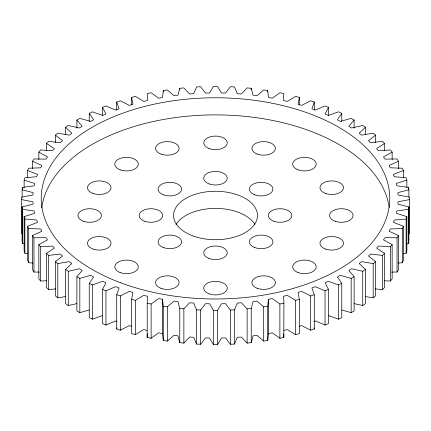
<?xml version="1.0" encoding="UTF-8"?>
<svg xmlns="http://www.w3.org/2000/svg" width="431" height="431" viewBox="0 0 431 431"><rect width="100%" height="100%" fill="white"/><g stroke="black" fill="none" stroke-linecap="round" stroke-linejoin="round"><path stroke-width="0.65" d="M162.606 299.561L162.589 334.052L163.29 340.468L167.314 341.093L173.483 335.733A0.824 0.474 0 0 1 174.469 335.377L177.47 335.76A0.824 0.474 0 0 1 178.1 336.325L179.77 342.688L183.87 343.103L189.209 337.457A0.824 0.474 0 0 1 190.136 337.053L193.185 337.284A0.824 0.474 0 0 1 193.896 337.812L196.52 344.067L200.668 344.277L205.134 338.383A0.824 0.474 0 0 1 205.996 337.931L209.067 338.006A0.824 0.474 0 0 1 209.859 338.502L213.415 344.595L217.585 344.595L221.141 338.502A0.824 0.474 0 0 1 221.933 338.006L225.004 337.931A0.824 0.474 0 0 1 225.866 338.383L230.332 344.277L234.48 344.067L237.104 337.812A0.824 0.474 0 0 1 237.815 337.284L240.864 337.053A0.824 0.474 0 0 1 241.791 337.457L247.13 343.103L251.23 342.688L252.9 336.325A0.824 0.474 0 0 1 253.53 335.76L256.531 335.377A0.824 0.474 0 0 1 257.517 335.733L263.686 341.093L267.71 340.468L268.411 334.052A0.824 0.474 0 0 1 268.955 333.454L271.886 332.921A0.824 0.474 0 0 1 272.925 333.228L279.881 338.254L283.792 337.435L283.916 300.833L283.523 296.76A0.824 0.474 0 0 1 283.975 296.14L286.814 295.461A0.824 0.474 0 0 1 287.892 295.714L295.58 300.369L299.356 299.356L298.117 292.961A0.824 0.474 0 0 1 298.473 292.32L301.199 291.501A0.824 0.474 0 0 1 302.309 291.701L310.67 295.952L314.28 294.75L312.076 288.447A0.824 0.474 0 0 1 312.34 287.789L314.932 286.836A0.824 0.474 0 0 1 316.068 286.976L325.039 290.796L328.449 289.416L325.308 283.242A0.824 0.474 0 0 1 325.47 282.58L327.905 281.497A0.824 0.474 0 0 1 329.063 281.578L338.572 284.929L341.761 283.382L337.699 277.397A0.824 0.474 0 0 1 337.759 276.724L340.027 275.522A0.824 0.474 0 0 1 341.19 275.549L351.173 278.41L354.115 276.707L349.164 270.943A0.824 0.474 0 0 1 349.121 270.275L351.195 268.966A0.824 0.474 0 0 1 352.359 268.933L362.735 271.277L365.413 269.434L359.61 263.944A0.824 0.474 0 0 1 359.465 263.276L361.334 261.87A0.824 0.474 0 0 1 362.487 261.773L373.181 263.589L375.568 261.622L368.958 256.44A0.824 0.474 0 0 1 368.715 255.782L370.364 254.29A0.824 0.474 0 0 1 371.5 254.139L382.426 255.411L384.506 253.326L377.141 248.498A0.824 0.474 0 0 1 376.796 247.857L378.219 246.284A0.824 0.474 0 0 1 379.323 246.074L390.4 246.791L392.156 244.614L384.091 240.175A0.824 0.474 0 0 1 383.655 239.55L384.829 237.912A0.824 0.474 0 0 1 385.901 237.653L397.043 237.804L398.465 235.547L389.759 231.533A0.824 0.474 0 0 1 389.231 230.935L390.152 229.244A0.824 0.474 0 0 1 391.181 228.926L402.301 228.522L403.378 226.2L394.101 222.638A0.824 0.474 0 0 1 393.481 222.067L394.149 220.338A0.824 0.474 0 0 1 395.125 219.972L406.142 219.007L406.864 216.642L397.086 213.56A0.824 0.474 0 0 1 396.38 213.022L396.784 211.265A0.824 0.474 0 0 1 397.7 210.851L408.529 209.337L408.895 206.939L398.686 204.364A0.824 0.474 0 0 1 397.905 203.863L398.039 202.091A0.824 0.474 0 0 1 398.89 201.633L409.45 199.58M283.792 337.435L283.803 333.912M147.197 333.912L147.208 337.435L151.119 338.254L158.075 333.228A0.824 0.474 0 0 1 159.114 332.921L162.045 333.454A0.824 0.474 0 0 1 162.589 334.052M147.025 330.383L144.186 329.704A0.824 0.474 0 0 0 143.108 329.957L135.42 334.612L131.644 333.599L131.644 299.356L132.883 292.961A0.824 0.474 0 0 0 132.527 292.32L129.801 291.501A0.824 0.474 0 0 0 128.691 291.701L120.33 295.952L116.72 294.75L118.924 288.447A0.824 0.474 0 0 0 118.66 287.789L116.068 286.836A0.824 0.474 0 0 0 114.932 286.976L105.961 290.796L102.551 289.416L105.692 283.242A0.824 0.474 0 0 0 105.53 282.58L103.095 281.497A0.824 0.474 0 0 0 101.937 281.578L92.428 284.929L89.239 283.382L93.301 277.397A0.824 0.474 0 0 0 93.241 276.724L90.973 275.522A0.824 0.474 0 0 0 89.81 275.549L79.827 278.41L76.885 276.707L81.836 270.943A0.824 0.474 0 0 0 81.879 270.275L79.805 268.966A0.824 0.474 0 0 0 78.641 268.933L68.265 271.277L65.587 269.434L71.39 263.944A0.824 0.474 0 0 0 71.535 263.276L69.666 261.87A0.824 0.474 0 0 0 68.513 261.773L57.819 263.589L55.432 261.622L62.042 256.44A0.824 0.474 0 0 0 62.285 255.782L60.636 254.29A0.824 0.474 0 0 0 59.5 254.139L48.574 255.411L46.494 253.326L53.859 248.498A0.824 0.474 0 0 0 54.204 247.857L52.781 246.284A0.824 0.474 0 0 0 51.677 246.074L40.6 246.791L38.844 244.614L46.909 240.175A0.824 0.474 0 0 0 47.345 239.55L46.171 237.912A0.824 0.474 0 0 0 45.099 237.653L33.957 237.804L32.535 235.547L41.241 231.533A0.824 0.474 0 0 0 41.769 230.935L40.848 229.244A0.824 0.474 0 0 0 39.819 228.926L28.699 228.522L27.622 226.2L36.899 222.638A0.824 0.474 0 0 0 37.519 222.067L36.85 220.338A0.824 0.474 0 0 0 35.875 219.972L24.858 219.007L24.136 216.642L33.914 213.56A0.824 0.474 0 0 0 34.62 213.022L34.216 211.265A0.824 0.474 0 0 0 33.3 210.851L22.471 209.337L22.105 206.939L32.314 204.364A0.824 0.474 0 0 0 33.095 203.863L32.961 202.091A0.824 0.474 0 0 0 32.109 201.633L21.55 199.58M131.644 104.787L131.644 97.401L135.42 96.388L143.108 101.043A0.824 0.474 0 0 0 144.186 101.296L147.025 100.617A0.824 0.474 0 0 0 147.477 99.997L147.208 93.565L151.119 92.746L158.075 97.772A0.824 0.474 0 0 0 159.114 98.079L162.045 97.546A0.824 0.474 0 0 0 162.589 96.948L163.29 90.532L167.314 89.907L173.483 95.267A0.824 0.474 0 0 0 174.469 95.623L177.47 95.24A0.824 0.474 0 0 0 178.1 94.675L179.77 88.312L183.87 87.897L189.209 93.543A0.824 0.474 0 0 0 190.136 93.947L193.185 93.716A0.824 0.474 0 0 0 193.896 93.188L196.52 86.933L200.668 86.723L205.134 92.617A0.824 0.474 0 0 0 205.996 93.069L209.067 92.994A0.824 0.474 0 0 0 209.859 92.498L213.415 86.405L217.585 86.405L221.141 92.498A0.824 0.474 0 0 0 221.933 92.994L225.004 93.069A0.824 0.474 0 0 0 225.866 92.617L230.332 86.723L234.48 86.933L237.104 93.188A0.824 0.474 0 0 0 237.815 93.716L240.864 93.947A0.824 0.474 0 0 0 241.791 93.543L247.13 87.897L251.23 88.312L252.9 94.675A0.824 0.474 0 0 0 253.53 95.24L256.531 95.623A0.824 0.474 0 0 0 257.517 95.267L263.686 89.907L267.71 90.532L268.411 96.948A0.824 0.474 0 0 0 268.955 97.546L271.886 98.079A0.824 0.474 0 0 0 272.925 97.772L279.881 92.746L283.792 93.565L283.523 99.997A0.824 0.474 0 0 0 283.975 100.617L286.814 101.296A0.824 0.474 0 0 0 287.892 101.043L295.58 96.388L299.356 97.401L298.117 103.796A0.824 0.474 0 0 0 298.473 104.437L301.199 105.256A0.824 0.474 0 0 0 302.309 105.056L310.67 100.806L314.28 102.007L314.28 110.061M22.105 197.204L22.105 189.818L22.471 187.42L33.3 185.906A0.824 0.474 0 0 0 34.216 185.497L34.62 183.735A0.824 0.474 0 0 0 33.914 183.202L24.136 180.12L24.858 177.75L35.875 176.785A0.824 0.474 0 0 0 36.85 176.424L37.519 174.69A0.824 0.474 0 0 0 36.899 174.119L27.622 170.557L28.699 168.235L39.819 167.831A0.824 0.474 0 0 0 40.848 167.514L41.769 165.822A0.824 0.474 0 0 0 41.241 165.224L32.535 161.21L33.957 158.953L45.099 159.109A0.824 0.474 0 0 0 46.171 158.845L47.345 157.207A0.824 0.474 0 0 0 46.909 156.582L38.844 152.143L40.6 149.966L51.677 150.683A0.824 0.474 0 0 0 52.781 150.473L54.204 148.9A0.824 0.474 0 0 0 53.859 148.259L46.494 143.431L48.574 141.352L59.5 142.618A0.824 0.474 0 0 0 60.636 142.467L62.285 140.975A0.824 0.474 0 0 0 62.042 140.317L55.432 135.135L57.819 133.168L68.513 134.984A0.824 0.474 0 0 0 69.666 134.892L71.535 133.481A0.824 0.474 0 0 0 71.39 132.813L65.587 127.323L68.265 125.48L78.641 127.829A0.824 0.474 0 0 0 79.805 127.791L81.879 126.482A0.824 0.474 0 0 0 81.836 125.814L76.885 120.05L79.827 118.347L89.81 121.208A0.824 0.474 0 0 0 90.973 121.235L93.241 120.033A0.824 0.474 0 0 0 93.301 119.365L89.239 113.375L92.428 111.828L101.937 115.179A0.824 0.474 0 0 0 103.095 115.26L105.53 114.183A0.824 0.474 0 0 0 105.692 113.515L102.551 107.341L105.961 105.967L114.932 109.781A0.824 0.474 0 0 0 116.068 109.921L118.66 108.968A0.824 0.474 0 0 0 118.924 108.31L116.72 102.007L120.33 100.806L128.691 105.056A0.824 0.474 0 0 0 129.801 105.256L132.527 104.437A0.824 0.474 0 0 0 132.883 103.796L131.644 97.401M406.573 243.919L408.529 243.58L408.895 241.182L408.895 206.939M267.71 340.468L267.71 306.231L268.411 299.809A0.824 0.474 0 0 1 268.955 299.216L271.886 298.683A0.824 0.474 0 0 1 272.925 298.985L279.881 304.011L283.792 303.192M131.439 326.235L129.801 325.744A0.824 0.474 0 0 0 128.691 325.944L120.33 330.194L116.72 328.993L117.016 327.829M314.28 102.007L312.076 108.31A0.824 0.474 0 0 0 312.34 108.968L314.932 109.921A0.824 0.474 0 0 0 316.068 109.781L325.039 105.967L328.449 107.341L328.449 115.4M403.475 253.568L406.142 253.25L406.864 250.88L406.864 216.642M251.23 342.688L251.23 308.445L252.9 302.083A0.824 0.474 0 0 1 253.53 301.522L256.531 301.134A0.824 0.474 0 0 1 257.517 301.495L263.686 306.85L267.71 306.231M328.449 107.341L325.308 113.515A0.824 0.474 0 0 0 325.47 114.183L327.905 115.26A0.824 0.474 0 0 0 329.063 115.179L338.572 111.828L341.761 113.375L341.761 121.429M398.249 263.039L402.301 262.765L403.378 260.443L403.378 226.2M234.48 344.067L234.48 309.824L237.104 303.569A0.824 0.474 0 0 1 237.815 303.041L240.864 302.81A0.824 0.474 0 0 1 241.791 303.214L247.13 308.86L247.13 343.103M341.761 113.375L337.699 119.365A0.824 0.474 0 0 0 337.759 120.033L340.027 121.235A0.824 0.474 0 0 0 341.19 121.208L351.173 118.347L354.115 120.05L354.115 128.109M391.677 272.08L397.043 272.047L398.465 269.79L398.465 235.547M217.585 344.595L217.585 310.352L221.141 304.259A0.824 0.474 0 0 1 221.933 303.763L225.004 303.688A0.824 0.474 0 0 1 225.866 304.141L230.332 310.034L230.332 344.277M354.115 120.05L349.164 125.814A0.824 0.474 0 0 0 349.121 126.482L351.195 127.791A0.824 0.474 0 0 0 352.359 127.829L362.735 125.48L365.413 127.323L365.413 134.709M384.414 280.743L390.4 281.034L392.156 278.857L392.156 244.614M200.668 344.277L200.668 310.034L205.134 304.141A0.824 0.474 0 0 1 205.996 303.688L209.067 303.763A0.824 0.474 0 0 1 209.859 304.259L213.415 310.352L213.415 344.595M365.413 127.323L359.61 132.813A0.824 0.474 0 0 0 359.465 133.481L361.334 134.892A0.824 0.474 0 0 0 362.487 134.984L373.181 133.168L375.568 135.135L375.568 142.521M375.256 288.889L382.426 289.648L384.506 287.569L384.506 253.326M183.87 343.103L183.87 308.86L189.209 303.214A0.824 0.474 0 0 1 190.136 302.81L193.185 303.041A0.824 0.474 0 0 1 193.896 303.569L196.52 309.824L196.52 344.067M375.568 135.135L368.958 140.317A0.824 0.474 0 0 0 368.715 140.975L370.364 142.467A0.824 0.474 0 0 0 371.5 142.618L382.426 141.352L384.506 143.431L384.506 150.818M365.542 296.598L373.181 297.832L375.568 295.865L375.568 261.622M131.644 299.356L135.42 300.369L143.108 295.714A0.824 0.474 0 0 1 144.186 295.461L147.025 296.14A0.824 0.474 0 0 1 147.477 296.76L147.208 303.192L151.119 304.011L158.075 298.985A0.824 0.474 0 0 1 159.114 298.683L162.045 299.216A0.824 0.474 0 0 1 162.589 299.809L163.29 306.231L167.314 306.85L173.483 301.495A0.824 0.474 0 0 1 174.469 301.134L177.47 301.522A0.824 0.474 0 0 1 178.1 302.083L179.77 308.445L179.77 342.688M384.506 143.431L377.141 148.259A0.824 0.474 0 0 0 376.796 148.9L378.219 150.473A0.824 0.474 0 0 0 379.323 150.683L390.4 149.966L392.156 152.143L392.156 159.529M354.309 303.656L362.735 305.52L365.413 303.677L365.413 269.434M392.156 152.143L384.091 156.582A0.824 0.474 0 0 0 383.655 157.207L384.829 158.845A0.824 0.474 0 0 0 385.901 159.109L397.043 158.953L398.465 161.21L398.465 168.596M341.81 309.986L351.173 312.653L354.115 310.95L354.115 276.707M398.465 161.21L389.759 165.224A0.824 0.474 0 0 0 389.231 165.822L390.152 167.514A0.824 0.474 0 0 0 391.181 167.831L402.301 168.235L403.378 170.557L403.378 177.944M328.298 315.643A0.824 0.474 0 0 1 329.063 315.821L338.572 319.172L341.761 317.625L341.761 283.382M403.378 170.557L394.101 174.119A0.824 0.474 0 0 0 393.481 174.69L394.149 176.424A0.824 0.474 0 0 0 395.125 176.785L406.142 177.75L406.864 180.12L406.864 187.507M313.892 321.461L314.932 321.079A0.824 0.474 0 0 1 316.068 321.219L325.039 325.033L328.449 323.659L328.449 289.416M102.551 289.416L102.551 323.659L105.961 325.033L114.932 321.219A0.824 0.474 0 0 1 116.068 321.079L117.108 321.461M406.864 180.12L397.086 183.202A0.824 0.474 0 0 0 396.38 183.735L396.784 185.497A0.824 0.474 0 0 0 397.7 185.906L408.529 187.42L408.895 189.818L408.895 197.204M299.561 326.235L301.199 325.744A0.824 0.474 0 0 1 302.309 325.944L310.67 330.194L314.28 328.993L314.28 294.75M89.239 283.382L89.239 317.625L92.428 319.172L101.937 315.821A0.824 0.474 0 0 1 102.702 315.643M89.19 309.986L79.827 312.653L76.885 310.95L76.885 276.707M408.895 189.818L398.686 192.393A0.824 0.474 0 0 0 397.905 192.894L398.039 194.667A0.824 0.474 0 0 0 398.89 195.124L409.45 197.177L409.45 233.823M283.975 330.383L286.814 329.704A0.824 0.474 0 0 1 287.892 329.957L295.58 334.612L299.356 333.599L299.356 299.356M76.691 303.656L68.265 305.52L65.587 303.677L65.587 269.434M65.458 296.598L57.819 297.832L55.432 295.865L55.432 261.622M55.744 288.889L48.574 289.648L46.494 287.569L46.494 253.326M247.13 308.86L251.23 308.445M46.586 280.743L40.6 281.034L38.844 278.857L38.844 244.614M230.332 310.034L234.48 309.824M39.323 272.08L33.957 272.047L32.535 269.79L32.535 235.547M213.415 310.352L217.585 310.352M196.52 309.824L200.668 310.034M27.622 226.2L27.622 260.443L28.699 262.765L32.751 263.039M179.77 308.445L183.87 308.86M24.136 216.642L24.136 250.88L24.858 253.25L27.525 253.568M22.105 206.939L22.105 241.182L22.471 243.58L24.427 243.919M22.105 189.818L32.314 192.393A0.824 0.474 0 0 1 33.095 192.894L32.961 194.667A0.824 0.474 0 0 1 32.109 195.124L21.55 197.177L21.55 233.823M313.983 327.829L314.28 328.993M408.529 187.42L408.529 189.435M408.529 209.337L408.529 243.58M406.142 219.007L406.142 253.25M402.301 228.522L402.301 262.765M397.043 237.804L397.043 272.047M390.4 246.791L390.4 281.034M382.426 255.411L382.426 289.648M373.181 263.589L373.181 297.832M362.735 271.277L362.735 305.52M351.173 278.41L351.173 312.653M338.572 284.929L338.572 319.172M325.039 290.796L325.039 325.033M310.67 295.952L310.67 330.194M299.356 97.401L299.356 104.787M295.58 300.369L295.58 334.612M279.881 304.011L279.881 338.254M268.394 299.561L268.411 334.052M267.71 90.532L267.71 91.873M263.686 306.85L263.686 341.093M251.23 88.312L251.23 89.653M179.77 88.312L179.77 89.653M167.314 306.85L167.314 341.093M163.29 90.532L163.29 91.873M163.29 306.231L163.29 340.468M151.119 304.011L151.119 338.254M147.208 303.192L147.208 337.435M135.42 300.369L135.42 334.612M120.33 295.952L120.33 330.194M116.72 102.007L116.72 110.061M116.72 294.75L116.72 328.993M105.961 290.796L105.961 325.033M102.551 107.341L102.551 115.4M92.428 284.929L92.428 319.172M89.239 113.375L89.239 121.429M79.827 278.41L79.827 312.653M76.885 120.05L76.885 128.109M68.265 271.277L68.265 305.52M65.587 127.323L65.587 134.709M57.819 263.589L57.819 297.832M55.432 135.135L55.432 142.521M48.574 255.411L48.574 289.648M46.494 143.431L46.494 150.818M40.6 246.791L40.6 281.034M38.844 152.143L38.844 159.529M33.957 237.804L33.957 272.047M32.535 161.21L32.535 168.596M28.699 228.522L28.699 262.765M27.622 170.557L27.622 177.944M24.858 219.007L24.858 253.25M24.136 180.12L24.136 187.507M22.471 187.42L22.471 189.435M22.471 209.337L22.471 243.58M176.026 224.416A41.952 24.222 0 0 1 215.5 208.399A41.952 24.222 0 0 1 254.974 224.416M41.753 207.742A174.264 100.612 0 0 1 215.263 114.888A174.264 100.612 0 0 1 389.209 207.473M120.637 282.774A174.264 100.612 0 0 0 389.527 203.615A174.264 100.612 0 0 0 136.336 108.747A174.264 100.612 0 0 0 120.637 282.774M193.39 236.086A41.952 24.222 0 0 0 257.436 216.26A41.952 24.222 0 0 0 195.674 194.155A41.952 24.222 0 0 0 193.39 236.086M254.721 247.534A11.745 6.777 0 0 0 272.893 242.254A11.745 6.777 0 0 0 255.89 235.811A11.745 6.777 0 0 0 254.721 247.534M273.949 221.281A11.745 6.777 0 0 0 291.825 215.678A11.745 6.777 0 0 0 274.482 209.541A11.745 6.777 0 0 0 273.949 221.281M254.721 194.801A11.745 6.777 0 0 0 272.893 189.527A11.745 6.777 0 0 0 255.89 183.078A11.745 6.777 0 0 0 254.721 194.801M209.364 183.994A11.745 6.777 0 0 0 227.239 178.391A11.745 6.777 0 0 0 209.897 172.255A11.745 6.777 0 0 0 209.364 183.994M163.387 194.801A11.745 6.777 0 0 0 181.553 189.527A11.745 6.777 0 0 0 164.556 183.078A11.745 6.777 0 0 0 163.387 194.801M144.778 221.281A11.745 6.777 0 0 0 162.654 215.678A11.745 6.777 0 0 0 145.312 209.541A11.745 6.777 0 0 0 144.778 221.281M163.387 247.534A11.745 6.777 0 0 0 181.553 242.254A11.745 6.777 0 0 0 164.556 235.811A11.745 6.777 0 0 0 163.387 247.534M209.364 258.568A11.745 6.777 0 0 0 227.239 252.965A11.745 6.777 0 0 0 209.897 246.828A11.745 6.777 0 0 0 209.364 258.568M298.031 272.532A11.745 6.777 0 0 0 316.187 267.242A11.745 6.777 0 0 0 299.168 260.809A11.745 6.777 0 0 0 298.031 272.532M325.459 249.026A11.745 6.777 0 0 0 343.469 243.569A11.745 6.777 0 0 0 326.278 237.292A11.745 6.777 0 0 0 325.459 249.026M335.194 221.286A11.745 6.777 0 0 0 353.054 215.667A11.745 6.777 0 0 0 335.695 209.547A11.745 6.777 0 0 0 335.194 221.286M325.777 193.546A11.745 6.777 0 0 0 343.48 187.765A11.745 6.777 0 0 0 325.955 181.801A11.745 6.777 0 0 0 325.777 193.546M298.031 169.809A11.745 6.777 0 0 0 316.187 164.518A11.745 6.777 0 0 0 299.168 158.085A11.745 6.777 0 0 0 298.031 169.809M257.372 154.12A11.745 6.777 0 0 0 275.382 148.663A11.745 6.777 0 0 0 258.191 142.392A11.745 6.777 0 0 0 257.372 154.12M209.38 148.647A11.745 6.777 0 0 0 227.239 143.027A11.745 6.777 0 0 0 209.881 136.913A11.745 6.777 0 0 0 209.38 148.647M161.393 154.233A11.745 6.777 0 0 0 179.097 148.453A11.745 6.777 0 0 0 161.571 142.489A11.745 6.777 0 0 0 161.393 154.233M120.104 169.809A11.745 6.777 0 0 0 138.259 164.518A11.745 6.777 0 0 0 121.246 158.085A11.745 6.777 0 0 0 120.104 169.809M92.988 193.433A11.745 6.777 0 0 0 110.999 187.975A11.745 6.777 0 0 0 93.807 181.699A11.745 6.777 0 0 0 92.988 193.433M83.566 221.286A11.745 6.777 0 0 0 101.425 215.667A11.745 6.777 0 0 0 84.067 209.547A11.745 6.777 0 0 0 83.566 221.286M93.301 249.14A11.745 6.777 0 0 0 111.004 243.359A11.745 6.777 0 0 0 93.484 237.395A11.745 6.777 0 0 0 93.301 249.14M120.104 272.532A11.745 6.777 0 0 0 138.259 267.242A11.745 6.777 0 0 0 121.246 260.809A11.745 6.777 0 0 0 120.104 272.532M161.075 288.339A11.745 6.777 0 0 0 179.086 282.881A11.745 6.777 0 0 0 161.894 276.605A11.745 6.777 0 0 0 161.075 288.339M209.38 293.926A11.745 6.777 0 0 0 227.239 288.301A11.745 6.777 0 0 0 209.881 282.186A11.745 6.777 0 0 0 209.38 293.926M257.684 288.447A11.745 6.777 0 0 0 275.387 282.666A11.745 6.777 0 0 0 257.867 276.707A11.745 6.777 0 0 0 257.684 288.447"/></g></svg>
